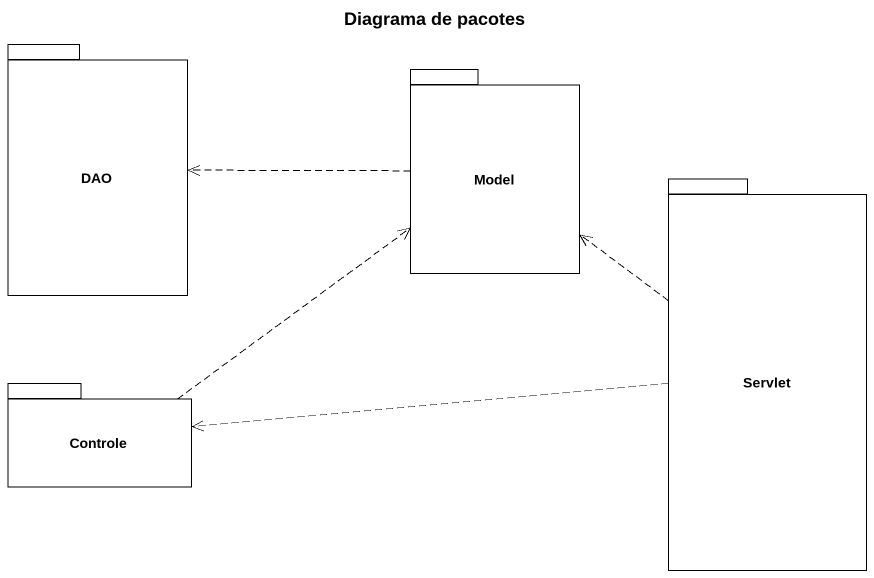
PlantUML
@startuml
title Diagrama de pacotes
package DAO {
}
package Model {
}
package Servlet {
}
package Controle {
}
Model .left.> DAO
Servlet .up.> Model
Servlet .left.> Controle
Controle .up.> Model
@enduml
